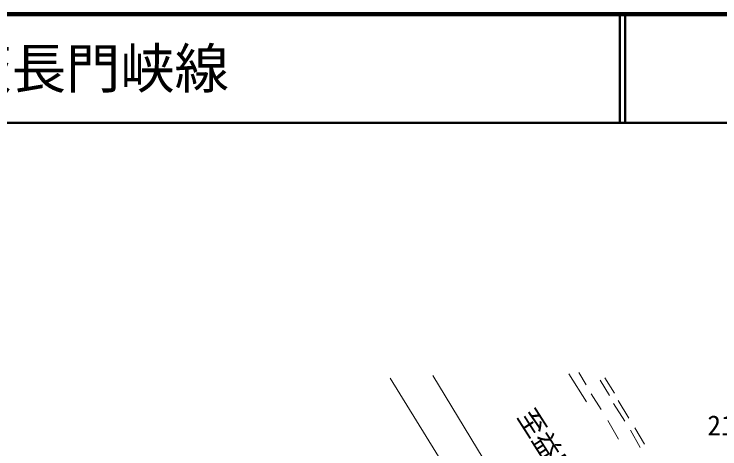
# Model space of a CAD drawing. Units: millimetres, scale not verified. Extents: x 40000 to 680000, y 20000 to 380000.
# Drawn here: x 241958 to 306973, y 339968 to 380000 of the extents above; entities that cross this region are included whole.
import ezdxf
from ezdxf.enums import TextEntityAlignment as Align

# ---------------------------------------------------------------- set-up
doc = ezdxf.new("R2010")
doc.units = ezdxf.units.MM
doc.header["$LTSCALE"] = 1000
for name, color, linetype, lineweight in [('M-BGD', 7, 'Continuous', 13), ('M-TTL', 2, 'Continuous', 140), ('M-TTL-LINE', 7, 'Continuous', 50)]:
    doc.layers.add(name, color=color, linetype=linetype, lineweight=lineweight)
doc.layers.add('M-TTL-TXT', color=7, linetype='Continuous')
doc.styles.add('ＭＳ ゴシック', font='')
doc.styles.get('ＭＳ ゴシック').set_extended_font_data('MS Gothic')

msp = doc.modelspace()

# ---------------------------------------------------------------- linework, layer by layer
at = {"layer": 'M-BGD'}
for p, q in [((293064, 346891), (294672, 344304)), ((293994, 346992), (294647, 345861)), ((295948, 346288), (296800, 344872)), ((296365, 346523), (297252, 345089)), ((295121, 345043), (296023, 343594)), ((297165, 344159), (298225, 342507)), ((297617, 344411), (298582, 342803)), ((296643, 342590), (297633, 340861)), ((298726, 341691), (299628, 340095)), ((299125, 341898), (300041, 340391))]:
    msp.add_line(p, q, dxfattribs=at)
for points in [[(280523, 346724), (286905, 336209), (288487, 333521), (290045, 330883), (291175, 328899), (291828, 327743), (292425, 326388), (293077, 324997), (293424, 324044), (293869, 322607), (294164, 321364), (294459, 319812)], [(276599, 346487), (284109, 334288), (285466, 331876), (286621, 329766), (287902, 327179), (289791, 323187)]]:
    msp.add_lwpolyline(points, dxfattribs=at)
at = {"layer": 'M-TTL'}
msp.add_line((680000, 380000), (40000, 380000), dxfattribs=at)
at = {"layer": 'M-TTL-LINE'}
for p, q in [((297750, 380000), (297750, 370000)), ((298250, 380000), (298250, 370000)), ((40000, 370000), (680000, 370000))]:
    msp.add_line(p, q, dxfattribs=at)

# ---------------------------------------------------------------- texts
at = {"layer": 'M-BGD', "style": 'ＭＳ ゴシック'}
msp.add_text('至益田', height=1833, rotation=302.644, dxfattribs=at).set_placement((289803, 339472), align=Align.BOTTOM_CENTER)
msp.add_text('212.82', height=1833, dxfattribs=at).set_placement((309566, 340670), align=Align.BOTTOM_CENTER)
at = {"layer": 'M-TTL-TXT', "style": 'ＭＳ ゴシック'}
msp.add_text('一般県道萩長門峡線', height=3666, dxfattribs=at).set_placement((216734, 375000), align=Align.MIDDLE_LEFT)

doc.saveas('drawing.dxf')
